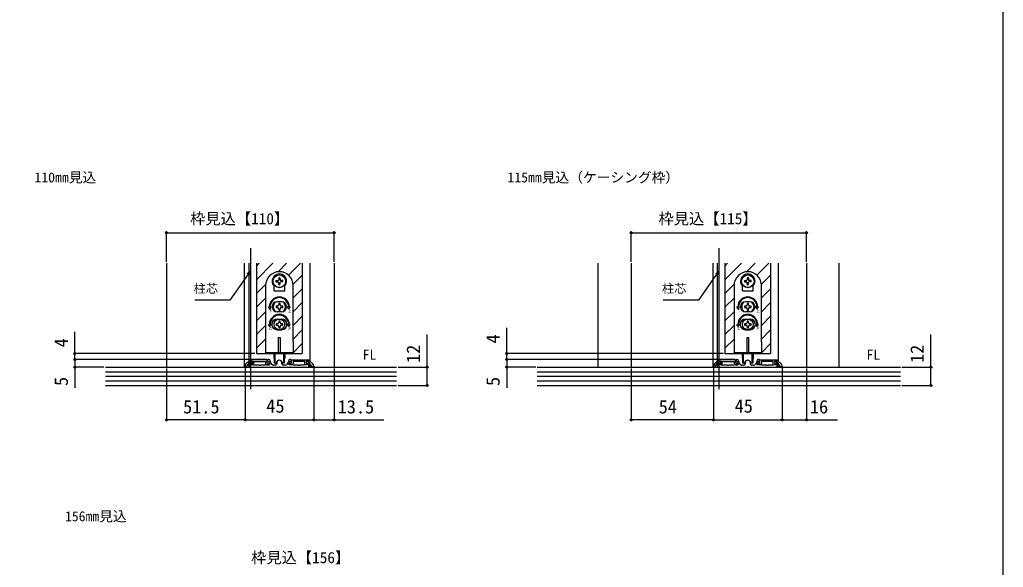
# Model space of a CAD drawing. Units: millimetres, scale not verified. Extents: x -525 to 525, y -783 to 779.
# Drawn here: x -120 to 525, y -409 to -50 of the extents above; entities that cross this region are included whole.
import ezdxf
from ezdxf.enums import TextEntityAlignment as Align

# ---------------------------------------------------------------- set-up
doc = ezdxf.new("R2010")
doc.units = ezdxf.units.MM
doc.header["$LTSCALE"] = 4
for name, color, linetype in [('0-1_USER1', 3, 'Continuous'), ('0-2_YKK_11', 7, 'Continuous'), ('0-3_YKK_12', 2, 'Continuous'), ('0-4_YKK_13', 4, 'Continuous'), ('0-5_YKK_D', 6, 'Continuous'), ('0-6_YKK_ZWAK', 7, 'Continuous'), ('0-7_YSS_K', 3, 'Continuous')]:
    doc.layers.add(name, color=color, linetype=linetype)
doc.styles.add('ＭＳ ゴシック', font='')
doc.styles.get('ＭＳ ゴシック').set_extended_font_data('MS Gothic')

msp = doc.modelspace()

# ---------------------------------------------------------------- linework, layer by layer
at = {"layer": '0-2_YKK_11'}
for p, q in [((30.721, -273.186), (28.592, -275.314)), ((31.206, -274.798), (31.206, -277.4)), ((42.506, -272.6), (32.135, -272.6)), ((44.606, -274.02), (44.606, -273.4)), ((45.908, -275.864), (44.859, -274.684)), ((47.806, -276.2), (46.655, -276.2)), ((48.806, -274.6), (48.806, -275.2)), ((52.206, -275.2), (52.206, -274.6)), ((54.357, -276.2), (53.206, -276.2)), ((56.154, -274.684), (55.105, -275.864)), ((56.406, -273.4), (56.406, -274.02)), ((58.506, -272.6), (68.878, -272.6)), ((70.292, -273.186), (72.421, -275.314)), ((337.721, -273.186), (335.592, -275.314)), ((338.206, -274.798), (338.206, -277.4)), ((349.506, -272.6), (339.135, -272.6)), ((351.606, -274.02), (351.606, -273.4)), ((352.908, -275.864), (351.859, -274.684)), ((354.806, -276.2), (353.655, -276.2)), ((355.806, -274.6), (355.806, -275.2)), ((359.206, -275.2), (359.206, -274.6)), ((361.357, -276.2), (360.206, -276.2)), ((363.154, -274.684), (362.105, -275.864)), ((363.406, -273.4), (363.406, -274.02)), ((365.506, -272.6), (375.878, -272.6)), ((377.292, -273.186), (379.421, -275.314))]:
    msp.add_line(p, q, dxfattribs=at)
for points in [[(28.006, -276.728), (28.006, -277.3), (29.006, -277.3), (31.606, -273.6), (33.006, -273.6), (33.006, -274.508), (32.338, -274.751), (33.143, -275.9), (33.806, -275.9), (33.806, -273.8), (41.506, -273.8), (41.506, -274.983), (42.424, -275.9), (44.106, -275.9), (44.106, -275.1), (43.038, -275.1), (42.506, -274.569), (42.506, -272.6)], [(31.206, -277.4), (50.048, -277.4), (50.231, -277.28), (50.781, -277.28), (50.965, -277.4), (69.806, -277.4), (69.806, -274.798)], [(44.112, -275.349), (44.268, -275.524), (44.099, -275.9), (41.506, -275.9), (41.247, -276.05), (40.987, -276.2), (38.165, -276.2), (37.981, -276.32), (37.431, -276.32), (37.248, -276.2), (34.426, -276.2), (34.166, -276.05), (33.906, -275.9), (32.206, -275.9), (32.206, -274.728), (32.891, -274.479), (32.549, -273.54), (31.93, -273.765)], [(43.606, -272.4), (43.106, -272.4), (42.606, -272.9), (43.106, -273.4), (43.606, -273.4), (43.606, -274.02)], [(69.083, -273.765), (68.464, -273.54), (68.122, -274.479), (68.806, -274.728), (68.806, -275.9), (67.106, -275.9), (66.847, -276.05), (66.587, -276.2), (63.765, -276.2), (63.581, -276.32), (63.031, -276.32), (62.848, -276.2), (60.026, -276.2), (59.766, -276.05), (59.506, -275.9), (56.914, -275.9), (56.745, -275.524), (56.901, -275.349)], [(73.006, -276.728), (73.006, -277.3), (72.006, -277.3), (69.406, -273.6), (68.006, -273.6), (68.006, -274.508), (68.674, -274.751), (67.87, -275.9), (67.206, -275.9), (67.206, -273.8), (59.506, -273.8), (59.506, -274.983), (58.589, -275.9), (56.906, -275.9), (56.906, -275.1), (57.975, -275.1), (58.506, -274.569), (58.506, -272.6)], [(57.406, -274.02), (57.406, -273.4), (57.906, -273.4), (58.406, -272.9), (57.906, -272.4), (57.406, -272.4)], [(335.006, -276.728), (335.006, -277.3), (336.006, -277.3), (338.606, -273.6), (340.006, -273.6), (340.006, -274.508), (339.338, -274.751), (340.143, -275.9), (340.806, -275.9), (340.806, -273.8), (348.506, -273.8), (348.506, -274.983), (349.424, -275.9), (351.106, -275.9), (351.106, -275.1), (350.038, -275.1), (349.506, -274.569), (349.506, -272.6)], [(338.206, -277.4), (357.048, -277.4), (357.231, -277.28), (357.781, -277.28), (357.965, -277.4), (376.806, -277.4), (376.806, -274.798)], [(351.112, -275.349), (351.268, -275.524), (351.099, -275.9), (348.506, -275.9), (348.247, -276.05), (347.987, -276.2), (345.165, -276.2), (344.981, -276.32), (344.431, -276.32), (344.248, -276.2), (341.426, -276.2), (341.166, -276.05), (340.906, -275.9), (339.206, -275.9), (339.206, -274.728), (339.891, -274.479), (339.549, -273.54), (338.93, -273.765)], [(350.606, -272.4), (350.106, -272.4), (349.606, -272.9), (350.106, -273.4), (350.606, -273.4), (350.606, -274.02)], [(376.083, -273.765), (375.464, -273.54), (375.122, -274.479), (375.806, -274.728), (375.806, -275.9), (374.106, -275.9), (373.847, -276.05), (373.587, -276.2), (370.765, -276.2), (370.581, -276.32), (370.031, -276.32), (369.848, -276.2), (367.026, -276.2), (366.766, -276.05), (366.506, -275.9), (363.914, -275.9), (363.745, -275.524), (363.901, -275.349)], [(380.006, -276.728), (380.006, -277.3), (379.006, -277.3), (376.406, -273.6), (375.006, -273.6), (375.006, -274.508), (375.674, -274.751), (374.87, -275.9), (374.206, -275.9), (374.206, -273.8), (366.506, -273.8), (366.506, -274.983), (365.589, -275.9), (363.906, -275.9), (363.906, -275.1), (364.975, -275.1), (365.506, -274.569), (365.506, -272.6)], [(364.406, -274.02), (364.406, -273.4), (364.906, -273.4), (365.406, -272.9), (364.906, -272.4), (364.406, -272.4)]]:
    msp.add_lwpolyline(points, dxfattribs=at)
for centre, radius, start, end in [((30.006, -276.728), 2, 135.00001, 180), ((32.135, -274.6), 2, 90, 134.99999), ((32.306, -274.798), 1.1, 110.00001, 179.99998), ((43.606, -273.4), 1, 0.00001, 89.99999), ((45.606, -274.02), 2, 180.00001, 221.63353), ((45.606, -274.02), 1, 180.00003, 221.63355), ((46.655, -275.2), 1, 221.63354, 270), ((47.806, -275.2), 1, 270.00001, 359.99999), ((50.506, -274.6), 1.7, 359.99999, 180.00001), ((53.206, -275.2), 1, 180.00001, 269.99999), ((54.357, -275.2), 1, 270, 318.36646), ((55.406, -274.02), 1, 318.36645, 359.99997), ((57.406, -273.4), 1, 90.00001, 179.99999), ((55.406, -274.02), 2, 318.36647, 359.99999), ((68.878, -274.6), 2, 45.00001, 90), ((68.706, -274.798), 1.1, 0.00002, 69.99999), ((71.006, -276.728), 2, 360, 44.99999), ((337.006, -276.728), 2, 135.00001, 180), ((339.135, -274.6), 2, 90, 134.99999), ((339.306, -274.798), 1.1, 110.00001, 179.99998), ((350.606, -273.4), 1, 0.00001, 89.99999), ((352.606, -274.02), 2, 180.00001, 221.63353), ((352.606, -274.02), 1, 180.00003, 221.63355), ((353.655, -275.2), 1, 221.63354, 270), ((354.806, -275.2), 1, 270.00001, 359.99999), ((357.506, -274.6), 1.7, 359.99999, 180.00001), ((360.206, -275.2), 1, 180.00001, 269.99999), ((361.357, -275.2), 1, 270, 318.36646), ((362.406, -274.02), 1, 318.36645, 359.99997), ((364.406, -273.4), 1, 90.00001, 179.99999), ((362.406, -274.02), 2, 318.36647, 359.99999), ((375.878, -274.6), 2, 45.00001, 90), ((375.706, -274.798), 1.1, 0.00002, 69.99999), ((378.006, -276.728), 2, 360, 44.99999)]:
    msp.add_arc(centre, radius, start, end, dxfattribs=at)
at = {"layer": '0-3_YKK_12'}
for p, q in [((31.506, -199.4), (31.506, -291.9)), ((338.506, -199.4), (338.506, -291.9)), ((-23.494, -209.4), (-23.494, -277.4)), ((27.506, -209.4), (27.506, -277.4)), ((30.506, -209.4), (30.506, -273.4)), ((35.506, -209.4), (35.506, -268.4)), ((35.506, -211.209), (37.316, -209.4)), ((35.506, -220.19), (46.296, -209.4)), ((49.744, -214.932), (55.276, -209.4)), ((56.484, -217.172), (64.257, -209.4)), ((65.506, -209.4), (65.506, -268.4)), ((70.506, -209.4), (70.506, -273.4)), ((86.506, -209.4), (86.506, -277.4)), ((259.506, -277.4), (259.506, -209.4)), ((281.006, -209.4), (281.006, -277.4)), ((334.506, -209.4), (334.506, -277.4)), ((337.506, -209.4), (337.506, -273.4)), ((342.506, -209.4), (342.506, -268.4)), ((342.506, -211.209), (344.316, -209.4)), ((342.506, -220.19), (353.296, -209.4)), ((356.744, -214.932), (362.276, -209.4)), ((363.484, -217.172), (371.257, -209.4)), ((372.506, -209.4), (372.506, -268.4)), ((377.506, -209.4), (377.506, -273.4)), ((396.006, -209.4), (396.006, -277.4)), ((417.506, -277.4), (417.506, -209.4)), ((59.476, -223.161), (65.506, -217.131)), ((366.476, -223.161), (372.506, -217.131)), ((35.506, -229.17), (41.539, -223.138)), ((342.506, -229.17), (348.539, -223.138)), ((59.506, -232.111), (65.506, -226.111)), ((366.506, -232.111), (372.506, -226.111)), ((35.506, -238.15), (41.506, -232.15)), ((59.506, -241.091), (65.506, -235.091)), ((342.506, -238.15), (348.506, -232.15)), ((366.506, -241.091), (372.506, -235.091)), ((35.506, -247.131), (41.506, -241.131)), ((59.506, -250.071), (65.506, -244.071)), ((342.506, -247.131), (348.506, -241.131)), ((366.506, -250.071), (372.506, -244.071)), ((35.506, -256.111), (41.506, -250.111)), ((342.506, -256.111), (348.506, -250.111)), ((59.506, -259.052), (65.506, -253.052)), ((366.506, -259.052), (372.506, -253.052)), ((35.506, -265.091), (41.506, -259.091)), ((59.506, -268.032), (65.506, -262.032)), ((342.506, -265.091), (348.506, -259.091)), ((366.506, -268.032), (372.506, -262.032)), ((35.506, -268.4), (65.506, -268.4)), ((41.178, -268.4), (41.506, -268.071)), ((342.506, -268.4), (372.506, -268.4)), ((348.178, -268.4), (348.506, -268.071)), ((30.506, -275.165), (30.506, -277.4)), ((70.506, -275.165), (70.506, -277.4)), ((337.506, -275.165), (337.506, -277.4)), ((377.506, -275.165), (377.506, -277.4)), ((377.506, -275.165), (377.506, -275.233))]:
    msp.add_line(p, q, dxfattribs=at)
at = {"layer": '0-4_YKK_13'}
for p, q in [((50.106, -218.936), (50.087, -220.026)), ((50.906, -218.936), (50.925, -220.026)), ((357.106, -218.936), (357.087, -220.026)), ((357.906, -218.936), (357.925, -220.026)), ((41.506, -223.9), (41.506, -260.9)), ((47.006, -227.35), (47.006, -224.361)), ((50.087, -220.026), (49.938, -220.582)), ((50.925, -220.026), (51.074, -220.582)), ((51.631, -220.731), (51.074, -220.582)), ((51.631, -221.569), (51.074, -221.718)), ((52.721, -220.75), (51.631, -220.731)), ((52.721, -221.55), (51.631, -221.569)), ((54.006, -227.35), (54.006, -224.361)), ((59.506, -260.9), (59.506, -223.9)), ((348.506, -223.9), (348.506, -260.9)), ((354.006, -227.35), (354.006, -224.361)), ((357.087, -220.026), (356.938, -220.582)), ((357.925, -220.026), (358.074, -220.582)), ((358.631, -220.731), (358.074, -220.582)), ((358.631, -221.569), (358.074, -221.718)), ((359.721, -220.75), (358.631, -220.731)), ((359.721, -221.55), (358.631, -221.569)), ((361.006, -227.35), (361.006, -224.361)), ((366.506, -260.9), (366.506, -223.9)), ((47.006, -227.35), (54.006, -227.35)), ((354.006, -227.35), (361.006, -227.35)), ((43.39, -237.9), (44.006, -237.9)), ((44.256, -239.4), (43.39, -237.9)), ((44.256, -239.4), (45.122, -237.9)), ((44.506, -237.9), (45.122, -237.9)), ((49.186, -237.46), (48.306, -237.46)), ((48.306, -237.46), (48.306, -238.34)), ((48.306, -238.34), (49.186, -238.34)), ((52.006, -234.65), (49.006, -234.65)), ((50.066, -235.7), (50.066, -236.58)), ((50.946, -235.7), (50.066, -235.7)), ((50.946, -236.58), (50.946, -235.7)), ((52.706, -237.46), (51.826, -237.46)), ((51.826, -238.34), (52.706, -238.34)), ((52.706, -238.34), (52.706, -237.46)), ((56.506, -237.9), (55.89, -237.9)), ((56.756, -239.4), (55.89, -237.9)), ((350.39, -237.9), (351.006, -237.9)), ((351.256, -239.4), (350.39, -237.9)), ((351.256, -239.4), (352.122, -237.9)), ((351.506, -237.9), (352.122, -237.9)), ((356.186, -237.46), (355.306, -237.46)), ((355.306, -237.46), (355.306, -238.34)), ((355.306, -238.34), (356.186, -238.34)), ((359.006, -234.65), (356.006, -234.65)), ((357.066, -235.7), (357.066, -236.58)), ((357.946, -235.7), (357.066, -235.7)), ((357.946, -236.58), (357.946, -235.7)), ((359.706, -237.46), (358.826, -237.46)), ((358.826, -238.34), (359.706, -238.34)), ((359.706, -238.34), (359.706, -237.46)), ((363.506, -237.9), (362.89, -237.9)), ((363.756, -239.4), (362.89, -237.9)), ((52.006, -241.15), (49.006, -241.15)), ((50.066, -239.22), (50.066, -240.1)), ((50.066, -240.1), (50.946, -240.1)), ((50.946, -240.1), (50.946, -239.22)), ((359.006, -241.15), (356.006, -241.15)), ((357.066, -239.22), (357.066, -240.1)), ((357.066, -240.1), (357.946, -240.1)), ((357.946, -240.1), (357.946, -239.22)), ((43.39, -249.4), (44.006, -249.4)), ((44.256, -250.9), (43.39, -249.4)), ((44.256, -250.9), (45.122, -249.4)), ((44.506, -249.4), (45.122, -249.4)), ((49.186, -248.96), (48.306, -248.96)), ((48.306, -248.96), (48.306, -249.84)), ((48.306, -249.84), (49.186, -249.84)), ((49.006, -245.9), (52.006, -245.9)), ((50.066, -247.2), (50.066, -248.08)), ((50.946, -247.2), (50.066, -247.2)), ((50.066, -250.72), (50.066, -251.6)), ((50.946, -248.08), (50.946, -247.2)), ((50.946, -251.6), (50.946, -250.72)), ((52.706, -248.96), (51.826, -248.96)), ((51.826, -249.84), (52.706, -249.84)), ((52.706, -249.84), (52.706, -248.96)), ((56.756, -250.9), (55.89, -249.4)), ((56.506, -249.4), (55.89, -249.4)), ((56.756, -250.9), (57.622, -249.4)), ((57.622, -249.4), (57.006, -249.4)), ((350.39, -249.4), (351.006, -249.4)), ((351.256, -250.9), (350.39, -249.4)), ((351.256, -250.9), (352.122, -249.4)), ((351.506, -249.4), (352.122, -249.4)), ((356.186, -248.96), (355.306, -248.96)), ((355.306, -248.96), (355.306, -249.84)), ((355.306, -249.84), (356.186, -249.84)), ((356.006, -245.9), (359.006, -245.9)), ((357.066, -247.2), (357.066, -248.08)), ((357.946, -247.2), (357.066, -247.2)), ((357.066, -250.72), (357.066, -251.6)), ((357.946, -248.08), (357.946, -247.2)), ((357.946, -251.6), (357.946, -250.72)), ((359.706, -248.96), (358.826, -248.96)), ((358.826, -249.84), (359.706, -249.84)), ((359.706, -249.84), (359.706, -248.96)), ((363.756, -250.9), (362.89, -249.4)), ((363.506, -249.4), (362.89, -249.4)), ((363.756, -250.9), (364.622, -249.4)), ((364.622, -249.4), (364.006, -249.4)), ((49.006, -252.9), (52.006, -252.9)), ((50.066, -251.6), (50.946, -251.6)), ((356.006, -252.9), (359.006, -252.9)), ((357.066, -251.6), (357.946, -251.6)), ((41.506, -260.9), (41.506, -268.4)), ((50.006, -257.9), (51.006, -257.9)), ((50.006, -268.1), (50.006, -257.9)), ((51.006, -257.9), (51.006, -268.1)), ((348.506, -260.9), (348.506, -268.4)), ((357.006, -257.9), (358.006, -257.9)), ((357.006, -268.1), (357.006, -257.9)), ((358.006, -257.9), (358.006, -268.1)), ((41.506, -267.9), (59.506, -267.9)), ((47.006, -271.648), (47.006, -268.4)), ((47.256, -274.9), (47.256, -268.4)), ((47.656, -274.9), (47.656, -268.4)), ((51.006, -268.1), (50.006, -268.1)), ((53.356, -274.9), (53.356, -268.4)), ((54.006, -268.4), (54.006, -271.648)), ((348.506, -267.9), (366.506, -267.9)), ((354.006, -271.648), (354.006, -268.4)), ((354.256, -274.9), (354.256, -268.4)), ((354.656, -274.9), (354.656, -268.4)), ((358.006, -268.1), (357.006, -268.1)), ((360.356, -274.9), (360.356, -268.4)), ((361.006, -268.4), (361.006, -271.648)), ((47.254, -271.944), (47.256, -271.944)), ((47.256, -271.9), (47.256, -274.9)), ((47.656, -274.9), (47.256, -274.9)), ((47.656, -274.9), (48.276, -274.674)), ((53.356, -274.9), (52.737, -274.674)), ((53.756, -274.9), (53.756, -271.9)), ((53.756, -271.944), (53.758, -271.944)), ((354.254, -271.944), (354.256, -271.944)), ((354.256, -271.9), (354.256, -274.9)), ((354.656, -274.9), (354.256, -274.9)), ((354.656, -274.9), (355.276, -274.674)), ((360.356, -274.9), (359.737, -274.674)), ((360.756, -274.9), (360.756, -271.9)), ((360.756, -271.944), (360.758, -271.944))]:
    msp.add_line(p, q, dxfattribs=at)
for points in [[(48.292, -220.75), (49.382, -220.731), (49.938, -220.582)], [(48.292, -221.55), (49.382, -221.569), (49.938, -221.718)], [(50.106, -223.364), (50.087, -222.274), (49.938, -221.718)], [(50.906, -223.364), (50.925, -222.274), (51.074, -221.718)], [(355.292, -220.75), (356.382, -220.731), (356.938, -220.582)], [(355.292, -221.55), (356.382, -221.569), (356.938, -221.718)], [(357.106, -223.364), (357.087, -222.274), (356.938, -221.718)], [(357.906, -223.364), (357.925, -222.274), (358.074, -221.718)], [(56.756, -239.4), (57.622, -237.9), (57.006, -237.9)], [(363.756, -239.4), (364.622, -237.9), (364.006, -237.9)], [(59.506, -260.9), (59.506, -268.4), (41.506, -268.4)], [(366.506, -260.9), (366.506, -268.4), (348.506, -268.4)], [(53.756, -268.4), (53.756, -274.9), (53.356, -274.9)], [(360.756, -268.4), (360.756, -274.9), (360.356, -274.9)]]:
    msp.add_lwpolyline(points, dxfattribs=at)
for centre, radius in [((50.506, -221.15), 4.25), ((50.506, -221.15), 4.1), ((357.506, -221.15), 4.25), ((357.506, -221.15), 4.1), ((50.506, -249.4), 3.5), ((357.506, -249.4), 3.5)]:
    msp.add_circle(centre, radius, dxfattribs=at)
for centre, radius, start, end in [((50.506, -223.9), 9, 0, 180), ((50.506, -221.15), 4.75, 317.4631, 222.5369), ((50.506, -221.15), 2.25, 79.75965, 100.24035), ((357.506, -223.9), 9, 0, 180), ((357.506, -221.15), 4.75, 317.4631, 222.5369), ((357.506, -221.15), 2.25, 79.75965, 100.24035), ((50.506, -221.15), 2.25, 169.75965, 190.24035), ((50.506, -221.15), 2.25, 259.75965, 280.24035), ((50.506, -221.15), 2.25, 349.75965, 10.24035), ((357.506, -221.15), 2.25, 169.75965, 190.24035), ((357.506, -221.15), 2.25, 259.75965, 280.24035), ((357.506, -221.15), 2.25, 349.75965, 10.24035), ((50.506, -237.9), 6.5, 0, 180), ((50.506, -237.9), 6, 0, 180), ((357.506, -237.9), 6.5, 0, 180), ((357.506, -237.9), 6, 0, 180), ((49.006, -237.9), 3.25, 90, 270), ((50.506, -237.9), 4, 129.83844, 230.16156), ((49.186, -236.58), 0.88, 270, 0), ((49.186, -239.22), 0.88, 0, 90), ((51.826, -236.58), 0.88, 180, 270), ((51.826, -239.22), 0.88, 90, 180), ((52.006, -237.9), 3.25, 270, 90), ((50.506, -237.9), 4, 309.83844, 50.16156), ((356.006, -237.9), 3.25, 90, 270), ((357.506, -237.9), 4, 129.83844, 230.16156), ((356.186, -236.58), 0.88, 270, 0), ((356.186, -239.22), 0.88, 0, 90), ((358.826, -236.58), 0.88, 180, 270), ((358.826, -239.22), 0.88, 90, 180), ((359.006, -237.9), 3.25, 270, 90), ((357.506, -237.9), 4, 309.83844, 50.16156), ((50.506, -249.4), 6.5, 0, 180), ((50.506, -249.4), 6, 0, 180), ((357.506, -249.4), 6.5, 0, 180), ((357.506, -249.4), 6, 0, 180), ((49.006, -249.4), 3.5, 90, 270), ((49.186, -248.08), 0.88, 270, 0), ((49.186, -250.72), 0.88, 0, 90), ((51.826, -248.08), 0.88, 180, 270), ((51.826, -250.72), 0.88, 90, 180), ((52.006, -249.4), 3.5, 270, 90), ((356.006, -249.4), 3.5, 90, 270), ((356.186, -248.08), 0.88, 270, 0), ((356.186, -250.72), 0.88, 0, 90), ((358.826, -248.08), 0.88, 180, 270), ((358.826, -250.72), 0.88, 90, 180), ((359.006, -249.4), 3.5, 270, 90), ((47.306, -271.648), 0.3, 180, 260), ((48.105, -274.205), 0.5, 290, 343.84988), ((50.506, -274.9), 2, 16.15012, 163.84988), ((52.908, -274.205), 0.5, 196.15012, 250), ((53.706, -271.648), 0.3, 280, 0), ((354.306, -271.648), 0.3, 180, 260), ((355.105, -274.205), 0.5, 290, 343.84988), ((357.506, -274.9), 2, 16.15012, 163.84988), ((359.908, -274.205), 0.5, 196.15012, 250), ((360.706, -271.648), 0.3, 280, 0)]:
    msp.add_arc(centre, radius, start, end, dxfattribs=at)
at = {"layer": '0-5_YKK_D'}
for p, q in [((-23.494, -208.4), (-23.494, -188.4)), ((-23.494, -189.4), (86.506, -189.4)), ((86.506, -208.4), (86.506, -188.4)), ((281.006, -208.4), (281.006, -188.4)), ((281.006, -189.4), (396.006, -189.4)), ((396.006, -208.4), (396.006, -188.4)), ((199.506, -268.4), (199.506, -251.732)), ((34.506, -268.4), (-84.494, -268.4)), ((341.506, -268.4), (198.506, -268.4)), ((199.506, -272.4), (199.506, -268.4)), ((42.106, -272.4), (-84.494, -272.4)), ((42.106, -272.4), (-84.494, -272.4)), ((349.106, -272.4), (198.506, -272.4)), ((349.106, -272.4), (198.506, -272.4)), ((199.506, -272.4), (199.506, -274.95)), ((-64.494, -277.4), (-84.494, -277.4)), ((-23.494, -278.4), (-23.494, -312.9)), ((28.006, -278), (28.006, -312.9)), ((28.006, -278), (28.006, -312.9)), ((73.006, -278), (73.006, -312.9)), ((73.006, -278), (73.006, -312.9)), ((86.506, -278.4), (86.506, -312.9)), ((128.311, -277.4), (148.311, -277.4)), ((218.506, -277.4), (198.506, -277.4)), ((281.006, -278.4), (281.006, -312.9)), ((335.006, -278), (335.006, -312.9)), ((335.006, -278), (335.006, -312.9)), ((380.006, -278), (380.006, -312.9)), ((380.006, -278), (380.006, -312.9)), ((396.006, -278.4), (396.006, -312.9)), ((458.506, -277.4), (478.506, -277.4)), ((128.311, -289.4), (148.311, -289.4)), ((458.506, -289.4), (478.506, -289.4)), ((28.006, -311.9), (-23.494, -311.9)), ((28.006, -311.9), (73.006, -311.9)), ((335.006, -311.9), (281.006, -311.9)), ((335.006, -311.9), (380.006, -311.9))]:
    msp.add_line(p, q, dxfattribs=at)
for points in [[(31.506, -214.472), (30.044, -216.561), (18.11, -233.605), (-4.94, -233.605)], [(29.484, -216.169), (31.506, -214.472), (30.603, -216.953)], [(338.506, -214.472), (337.044, -216.561), (325.11, -233.605), (302.06, -233.605)], [(336.484, -216.169), (338.506, -214.472), (337.603, -216.953)], [(-83.494, -272.4), (-83.494, -268.4), (-83.494, -254.282)], [(147.311, -289.4), (147.311, -277.4), (147.311, -256.123)], [(477.506, -289.4), (477.506, -277.4), (477.506, -256.123)], [(-83.494, -272.4), (-83.494, -277.4), (-83.494, -290.905)], [(199.506, -272.4), (199.506, -277.4), (199.506, -290.905)], [(73.006, -311.9), (86.506, -311.9), (119.056, -311.9)], [(380.006, -311.9), (396.006, -311.9), (416.215, -311.9)]]:
    msp.add_lwpolyline(points, dxfattribs=at)
for centre in [(-23.494, -189.4), (86.506, -189.4), (281.006, -189.4), (396.006, -189.4), (-83.494, -268.4), (199.506, -268.4), (-83.494, -272.4), (-83.494, -272.4), (-83.494, -277.4), (147.311, -277.4), (199.506, -272.4), (199.506, -272.4), (199.506, -277.4), (477.506, -277.4), (147.311, -289.4), (477.506, -289.4), (-23.494, -311.9), (28.006, -311.9), (28.006, -311.9), (73.006, -311.9), (73.006, -311.9), (86.506, -311.9), (281.006, -311.9), (335.006, -311.9), (335.006, -311.9), (380.006, -311.9), (380.006, -311.9), (396.006, -311.9)]:
    msp.add_circle(centre, 0.637, dxfattribs=at)
at = {"layer": '0-6_YKK_ZWAK'}
msp.add_lwpolyline([(-525, -783.4), (525, -783.4), (525, 746.6)], dxfattribs=at)
at = {"layer": '0-7_YSS_K'}
for p, q in [((-63.494, -277.4), (127.311, -277.4)), ((-63.494, -280.4), (127.311, -280.4)), ((-63.494, -283.4), (127.311, -283.4)), ((219.506, -277.4), (457.506, -277.4)), ((219.506, -280.4), (457.506, -280.4)), ((219.506, -283.4), (457.506, -283.4)), ((-63.494, -286.4), (127.311, -286.4)), ((-63.494, -289.4), (127.311, -289.4)), ((219.506, -286.4), (457.506, -286.4)), ((219.506, -289.4), (457.506, -289.4))]:
    msp.add_line(p, q, dxfattribs=at)

# ---------------------------------------------------------------- texts
at = {"layer": '0-1_USER1', "style": 'ＭＳ ゴシック'}
for s, p in [('110㎜見込', (-109.994, -158.4)), ('115㎜見込（ケーシング枠）', (200.006, -158.4)), ('FL', (105.105, -274.559)), ('FL', (435.301, -274.559)), ('156㎜見込', (-89.994, -380.4))]:
    msp.add_text(s, height=6.598, dxfattribs=at).set_placement(p, align=Align.BOTTOM_LEFT)
at = {"layer": '0-4_YKK_13', "style": 'ＭＳ ゴシック'}
for s, p in [('下', (43.477, -241.944)), ('上', (56.151, -242.113)), ('下', (350.477, -241.944)), ('上', (363.151, -242.113)), ('右', (43.586, -253.468)), ('左', (56.127, -253.504)), ('右', (350.586, -253.468)), ('左', (363.127, -253.504))]:
    msp.add_text(s, height=1.558, dxfattribs=at).set_placement(p, align=Align.BOTTOM_LEFT)
at = {"layer": '0-5_YKK_D', "style": 'ＭＳ ゴシック'}
for s, height, p in [('枠見込【110】', 7.331, (-8.011, -186.036)), ('枠見込【115】', 7.331, (298.989, -186.036)), ('柱芯', 5.865, (-5.725, -230.552)), ('柱芯', 5.865, (301.275, -230.552)), ('51.5', 8.798, (-12.607, -310.4)), ('45', 8.798, (41.915, -309.9)), ('13.5', 8.798, (88.715, -310.4)), ('54', 8.798, (299.109, -310.4)), ('45', 8.798, (348.915, -309.9)), ('16', 8.798, (398.215, -310.4)), ('枠見込【156】', 7.331, (31.989, -408.036))]:
    msp.add_text(s, height=height, dxfattribs=at).set_placement(p, align=Align.BOTTOM_LEFT)
for s, p in [('4', (197.506, -261.914)), ('4', (-85.494, -264.464)), ('12', (145.311, -274.691)), ('12', (475.506, -274.691)), ('5', (-85.494, -289.791)), ('5', (197.506, -289.791))]:
    msp.add_text(s, height=8.798, rotation=90, dxfattribs=at).set_placement(p, align=Align.BOTTOM_LEFT)

doc.saveas('drawing.dxf')
